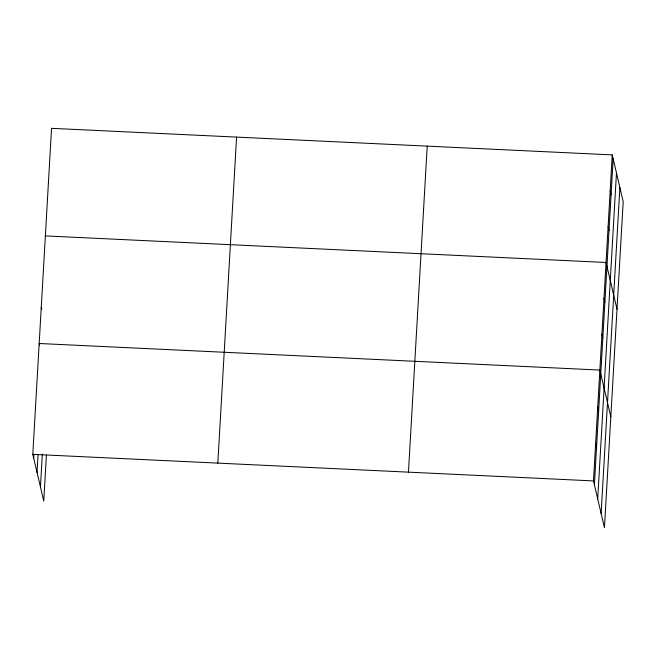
<?xml version="1.0" encoding="UTF-8"?>
<svg xmlns="http://www.w3.org/2000/svg" width="656" height="656" viewBox="0 0 656 656"><rect width="100%" height="100%" fill="white"/><g stroke="black" fill="none" stroke-linecap="round" stroke-linejoin="round"><path stroke-width="0.98" d="M46.412 455.174L43.763 501.11L32.8 454.346L51.553 128.33L612.237 154.89L623.2 201.654L604.447 527.67L593.483 480.914L612.237 154.89M33.71 458.241L33.94 454.247M37.031 472.386L38.064 454.411M40.451 486.965L42.345 454.009M217.825 463.111L236.578 137.096M408.458 472.148L427.212 146.124M594.393 484.809L613.147 158.793M597.714 498.954L616.468 172.938M601.126 513.525L619.879 187.509M45.362 235.914L606.046 262.482L617.009 309.238M32.8 454.346L593.483 480.914M610.17 190.757L611.08 194.652M608.104 226.615L609.022 230.51M603.979 298.341L604.898 302.236M601.921 334.199L602.831 338.102M610.826 416.822L599.855 370.066L39.18 343.498L39.631 345.45M597.731 407.015L598.641 410.91M595.607 443.964L596.517 447.859M41.238 307.639L41.697 309.591"/></g></svg>
